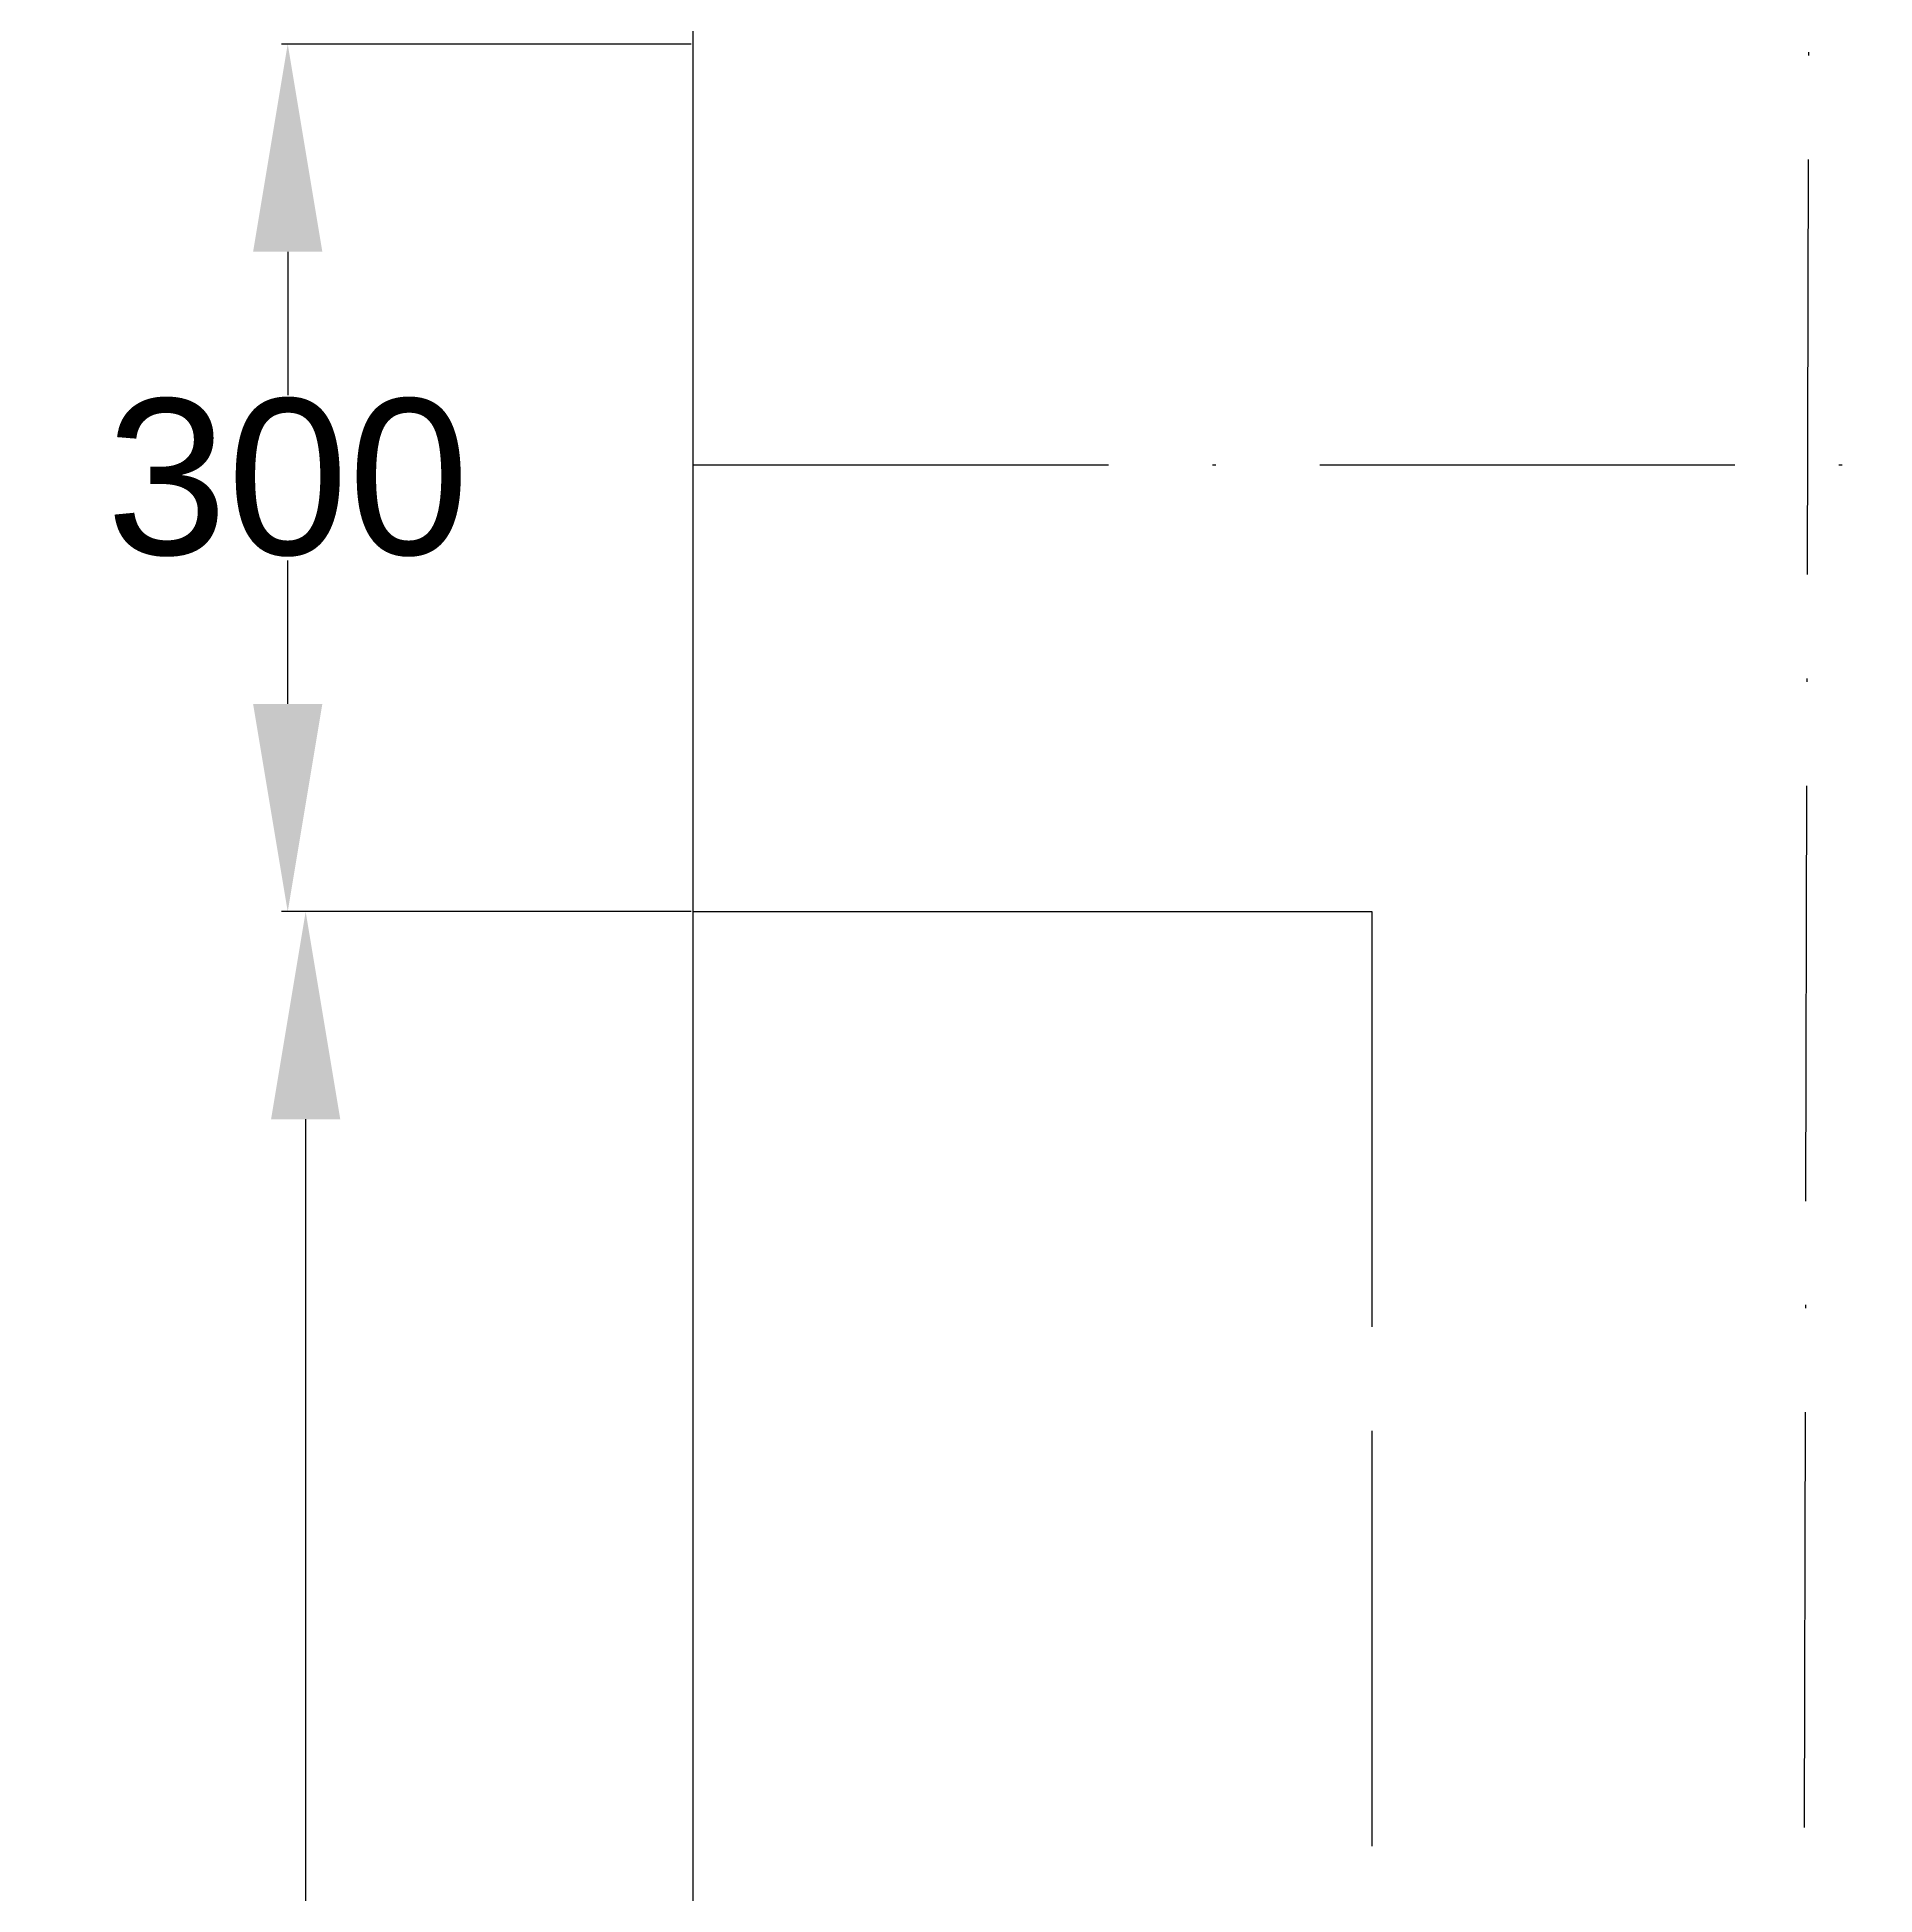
# Model space of a CAD drawing. Header units: inches. Extents: x 4060 to 5459, y 2 to 1025.
# Drawn here: x 4101.1 to 4154.2, y 645.6 to 699.3 of the extents above; entities that cross this region are included whole.
import ezdxf

# ---------------------------------------------------------------- set-up
doc = ezdxf.new("R2010")
doc.units = ezdxf.units.IN
doc.header["$MEASUREMENT"] = 0
doc.linetypes.add('ACAD_ISO02W100', pattern=[15, 12, -3])
doc.linetypes.add('ACAD_ISO10W100', pattern=[18, 12, -3, 0, -3])
doc.layers.add('DIMENSIONS', color=7, linetype='Continuous')
doc.styles.get("Standard").update_dxf_attribs({"font": 'arial.ttf', "height": 4.5})
doc.dimstyles.get("Standard").update_dxf_attribs({"dimtxt": 0.18, "dimasz": 6, "dimexe": 0.18, "dimexo": 0.0625, "dimgap": 0.09, "dimtad": 0, "dimtih": 1, "dimtoh": 1, "dimdec": 4, "dimzin": 0, "dimdsep": 46, "dimtxsty": 'Standard', "dimcen": 0.09, "dimadec": 0, "dimazin": 0, "dimtfac": 1, "dimtdec": 4, "dimtofl": 0, "dimtmove": 0, "dimatfit": 3, "dimfxl": 1, "dimtolj": 1, "dimtzin": 0, "dimarcsym": 0})

# ---------------------------------------------------------------- blocks, each defined once
blk = doc.blocks.new('*D11')
at = {"layer": 'Defpoints', "color": 0, "transparency": 16777216}
for p in [(4120.063, 699.08), (4108.345, 674.01), (4120.063, 674.01)]:
    blk.add_point(p, dxfattribs=at)
at = {"layer": 'DIMENSIONS', "color": 0, "lineweight": -2, "transparency": 16777216}
for p, q in [((4120, 699.08), (4108.165, 699.08)), ((4108.345, 693.08), (4108.345, 688.934)), ((4108.345, 680.01), (4108.345, 684.156)), ((4120, 674.01), (4108.165, 674.01))]:
    blk.add_line(p, q, dxfattribs=at)
at = {"layer": 'DIMENSIONS', "color": 0, "transparency": 16777216}
for points in [[(4107.345, 693.08), (4109.345, 693.08), (4108.345, 699.08)], [(4107.345, 680.01), (4109.345, 680.01), (4108.345, 674.01)]]:
    blk.add_solid(points, dxfattribs=at)
at = {"layer": 'DIMENSIONS', "color": 0, "transparency": 16777216, "insert": (4108.345, 686.545), "char_height": 4.5, "attachment_point": 5}
blk.add_mtext('\\A1;300', dxfattribs=at)
blk = doc.blocks.new('*D12')
at = {"layer": 'Defpoints', "color": 0, "transparency": 16777216}
for p in [(4120.063, 674.01), (4108.863, 488.08), (4120.063, 488.08)]:
    blk.add_point(p, dxfattribs=at)
at = {"layer": 'DIMENSIONS', "color": 0, "lineweight": -2, "transparency": 16777216}
for p, q in [((4120, 674.01), (4108.683, 674.01)), ((4108.863, 668.01), (4108.863, 583.433)), ((4108.863, 494.08), (4108.863, 578.657)), ((4120, 488.08), (4108.683, 488.08))]:
    blk.add_line(p, q, dxfattribs=at)
at = {"layer": 'DIMENSIONS', "color": 0, "transparency": 16777216}
for points in [[(4107.863, 668.01), (4109.863, 668.01), (4108.863, 674.01)], [(4107.863, 494.08), (4109.863, 494.08), (4108.863, 488.08)]]:
    blk.add_solid(points, dxfattribs=at)
at = {"layer": 'DIMENSIONS', "color": 0, "transparency": 16777216, "insert": (4108.863, 581.045), "char_height": 4.5, "attachment_point": 5}
blk.add_mtext('\\A1;2200', dxfattribs=at)
blk = doc.blocks.new('*D16')
at = {"layer": 'Defpoints', "color": 0, "transparency": 16777216}
for p in [(4093.728, 800.838), (4120.063, 800.838), (4120.063, 361.197)]:
    blk.add_point(p, dxfattribs=at)
at = {"layer": 'DIMENSIONS', "color": 0, "lineweight": -2, "transparency": 16777216}
for p, q in [((4120, 800.838), (4093.548, 800.838)), ((4093.728, 794.838), (4093.728, 583.405)), ((4093.728, 367.197), (4093.728, 578.63)), ((4120, 361.197), (4093.548, 361.197))]:
    blk.add_line(p, q, dxfattribs=at)
at = {"layer": 'DIMENSIONS', "color": 0, "transparency": 16777216}
for points in [[(4092.728, 794.838), (4094.728, 794.838), (4093.728, 800.838)], [(4092.728, 367.197), (4094.728, 367.197), (4093.728, 361.197)]]:
    blk.add_solid(points, dxfattribs=at)
at = {"layer": 'DIMENSIONS', "color": 0, "transparency": 16777216, "insert": (4093.728, 581.017), "char_height": 4.5, "attachment_point": 5}
blk.add_mtext('\\A1;5200', dxfattribs=at)

msp = doc.modelspace()

# ---------------------------------------------------------------- linework, layer by layer
at = {"color": 0, "linetype": 'ACAD_ISO10W100'}
for points in [[(4152.59356, 822.44719), (4151.41921, 350.69971)], [(4120.06294, 686.91637), (5295.98194, 686.91637)]]:
    msp.add_lwpolyline(points, dxfattribs=at)
at = {"color": 0}
msp.add_lwpolyline([(4120.06294, 800.83806), (5295.98194, 800.83806), (5295.98194, 361.19652), (4120.06294, 361.19652)], close=True, dxfattribs=at)
msp.add_lwpolyline([(4120.06294, 674.00963), (4139.67255, 674.00963)], dxfattribs=at)
at = {"color": 0, "linetype": 'ACAD_ISO02W100'}
msp.add_lwpolyline([(4139.67255, 674.00963), (4139.67255, 488.0803)], dxfattribs=at)

# ---------------------------------------------------------------- dimensions: what is measured, and where the dimension line sits
at = {"layer": 'DIMENSIONS', "color": 0}
for base, p1, p2, text, picture, middle in [((4093.72839, 800.83806), (4120.06294, 361.19652), (4120.06294, 800.83806), '5200', '*D16', (4093.72839, 581.01729)), ((4108.34488, 674.00963), (4120.06294, 699.07996), (4120.06294, 674.00963), '300', '*D11', (4108.34488, 686.5448)), ((4108.86298, 488.0803), (4120.06294, 674.00963), (4120.06294, 488.0803), '2200', '*D12', (4108.86298, 581.04496))]:
    dim = msp.add_linear_dim(base=base, p1=p1, p2=p2, angle=90, text=text, dimstyle='Standard', dxfattribs=at)
    dim.commit()
    dim.dimension.update_dxf_attribs({"geometry": picture, "text_midpoint": middle})

doc.saveas('drawing.dxf')
